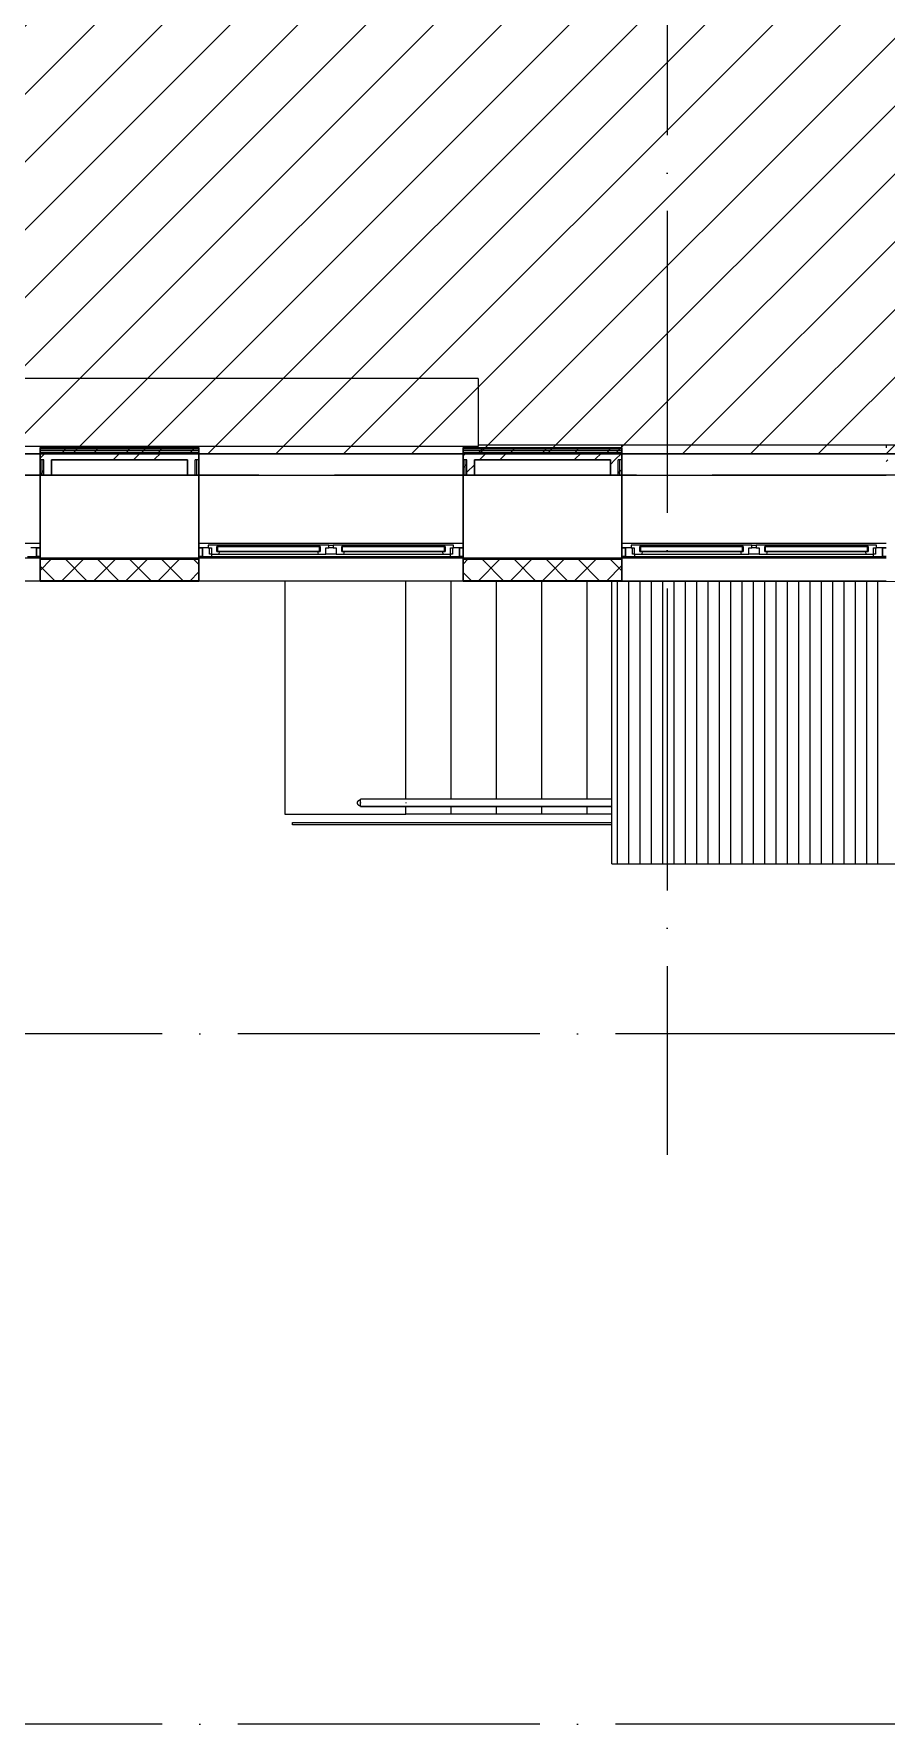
# Model space of a CAD drawing. Header units: millimetres. Extents: x -259809 to 472825, y -397243 to 31861.
# Drawn here: x -44798 to -39156, y -345502 to -334311 of the extents above; entities that cross this region are included whole.
import ezdxf

# ---------------------------------------------------------------- set-up
doc = ezdxf.new("R2010")
doc.units = ezdxf.units.MM
doc.linetypes.add('ADSK_Линия сетки', pattern=[25, 20, -2.5, 0, -2.5])
for name, color, linetype, lineweight in [('_ Окна', 252, 'Continuous', 30), ('Витраж', 252, 'Continuous', 9), ('Крыша', 252, 'Continuous', 9), ('Крыша штриховка', 252, 'Continuous', 9), ('Лестницы', 252, 'Continuous', 9), ('лс', 5, 'Continuous', 30), ('Ограждение', 252, 'Continuous', 9), ('Окна', 252, 'Continuous', 9), ('Оси', 252, 'Continuous', 9), ('Стены внутренние', 252, 'Continuous', 18), ('Стены наружные', 252, 'Continuous', 18), ('Стены штриховка', 7, 'Continuous', 9)]:
    doc.layers.add(name, color=color, linetype=linetype, lineweight=lineweight)

# ---------------------------------------------------------------- blocks, each defined once
blk = doc.blocks.new('1 этаж')
at = {"layer": '_ Окна', "color": 251, "lineweight": 18, "true_color": 0x636466}
for p, q in [((-44840, 14915), (-44781, 14915)), ((-44781, 14973), (-44819, 14973)), ((-44781, 14915), (-44781, 14973)), ((-43643, 14973), (-43681, 14973)), ((-43681, 14973), (-43681, 14915)), ((-43681, 14915), (-43621, 14915)), ((-43587, 14990), (-43643, 14990)), ((-43643, 14990), (-43643, 14973)), ((-43643, 14973), (-43623, 14973)), ((-43635, 14932), (-43635, 14973)), ((-43623, 14932), (-43635, 14932)), ((-43623, 14973), (-43623, 14932)), ((-43623, 14932), (-43572, 14932)), ((-43621, 14915), (-43617, 14932)), ((-43586, 14989), (-43587, 14990)), ((-43585, 14990), (-43586, 14989)), ((-43586, 14949), (-43586, 14981)), ((-43586, 14981), (-43568, 14981)), ((-43568, 14949), (-43586, 14949)), ((-43570, 14990), (-43585, 14990)), ((-43572, 14932), (-43568, 14949)), ((-43568, 14981), (-43570, 14990)), ((-42918, 14990), (-42921, 14981)), ((-42921, 14981), (-42903, 14981)), ((-42903, 14949), (-42921, 14949)), ((-42921, 14949), (-42916, 14932)), ((-42904, 14990), (-42918, 14990)), ((-42916, 14932), (-42866, 14932)), ((-42903, 14989), (-42904, 14990)), ((-42902, 14990), (-42903, 14989)), ((-42903, 14981), (-42903, 14949)), ((-42846, 14990), (-42902, 14990)), ((-42866, 14932), (-42866, 14973)), ((-42866, 14973), (-42846, 14973)), ((-42846, 14973), (-42846, 14990)), ((-42760, 14990), (-42816, 14990)), ((-42816, 14990), (-42816, 14973)), ((-42816, 14973), (-42796, 14973)), ((-42796, 14973), (-42796, 14932)), ((-42796, 14932), (-42745, 14932)), ((-42759, 14989), (-42760, 14990)), ((-42758, 14990), (-42759, 14989)), ((-42759, 14949), (-42759, 14981)), ((-42759, 14981), (-42741, 14981)), ((-42741, 14949), (-42759, 14949)), ((-42743, 14990), (-42758, 14990)), ((-42745, 14932), (-42741, 14949)), ((-42741, 14981), (-42743, 14990)), ((-42091, 14990), (-42094, 14981)), ((-42094, 14981), (-42076, 14981)), ((-42076, 14949), (-42094, 14949)), ((-42094, 14949), (-42089, 14932)), ((-42077, 14990), (-42091, 14990)), ((-42089, 14932), (-42039, 14932)), ((-42076, 14989), (-42077, 14990)), ((-42075, 14990), (-42076, 14989)), ((-42076, 14981), (-42076, 14949)), ((-42019, 14990), (-42075, 14990)), ((-42045, 14932), (-42040, 14915)), ((-42040, 14915), (-41981, 14915)), ((-42039, 14932), (-42039, 14973)), ((-42039, 14973), (-42019, 14973)), ((-42027, 14932), (-42039, 14932)), ((-42027, 14973), (-42027, 14932)), ((-42019, 14973), (-42019, 14990)), ((-41981, 14973), (-42019, 14973)), ((-41981, 14915), (-41981, 14973)), ((-40843, 14973), (-40881, 14973)), ((-40881, 14973), (-40881, 14915)), ((-40881, 14915), (-40821, 14915)), ((-40787, 14990), (-40843, 14990)), ((-40843, 14990), (-40843, 14973)), ((-40843, 14973), (-40823, 14973)), ((-40835, 14932), (-40835, 14973)), ((-40823, 14932), (-40835, 14932)), ((-40823, 14973), (-40823, 14932)), ((-40823, 14932), (-40772, 14932)), ((-40821, 14915), (-40817, 14932)), ((-40786, 14989), (-40787, 14990)), ((-40785, 14990), (-40786, 14989)), ((-40786, 14949), (-40786, 14981)), ((-40786, 14981), (-40768, 14981)), ((-40768, 14949), (-40786, 14949)), ((-40770, 14990), (-40785, 14990)), ((-40772, 14932), (-40768, 14949)), ((-40768, 14981), (-40770, 14990)), ((-40118, 14990), (-40121, 14981)), ((-40121, 14981), (-40103, 14981)), ((-40103, 14949), (-40121, 14949)), ((-40121, 14949), (-40116, 14932)), ((-40104, 14990), (-40118, 14990)), ((-40116, 14932), (-40066, 14932)), ((-40103, 14989), (-40104, 14990)), ((-40102, 14990), (-40103, 14989)), ((-40103, 14981), (-40103, 14949)), ((-40046, 14990), (-40102, 14990)), ((-40066, 14932), (-40066, 14973)), ((-40066, 14973), (-40046, 14973)), ((-40046, 14973), (-40046, 14990)), ((-39960, 14990), (-40016, 14990)), ((-40016, 14990), (-40016, 14973)), ((-40016, 14973), (-39996, 14973)), ((-39996, 14973), (-39996, 14932)), ((-39996, 14932), (-39945, 14932)), ((-39959, 14989), (-39960, 14990)), ((-39958, 14990), (-39959, 14989)), ((-39959, 14949), (-39959, 14981)), ((-39959, 14981), (-39941, 14981)), ((-39941, 14949), (-39959, 14949)), ((-39943, 14990), (-39958, 14990)), ((-39945, 14932), (-39941, 14949)), ((-39941, 14981), (-39943, 14990)), ((-39291, 14990), (-39294, 14981)), ((-39294, 14981), (-39276, 14981)), ((-39276, 14949), (-39294, 14949)), ((-39294, 14949), (-39289, 14932)), ((-39277, 14990), (-39291, 14990)), ((-39289, 14932), (-39239, 14932)), ((-39276, 14989), (-39277, 14990)), ((-39275, 14990), (-39276, 14989)), ((-39276, 14981), (-39276, 14949)), ((-39219, 14990), (-39275, 14990)), ((-39245, 14932), (-39240, 14915)), ((-39240, 14915), (-39181, 14915)), ((-39239, 14932), (-39239, 14973)), ((-39239, 14973), (-39219, 14973)), ((-39227, 14932), (-39239, 14932)), ((-39227, 14973), (-39227, 14932)), ((-39219, 14973), (-39219, 14990)), ((-39181, 14973), (-39219, 14973)), ((-39181, 14915), (-39181, 14973))]:
    blk.add_line(p, q, dxfattribs=at)
at = {"layer": '_ Окна', "color": 251, "true_color": 0x636466}
for p, q in [((-44756, 14973), (-44781, 14973)), ((-44781, 14973), (-44781, 14915)), ((-44781, 14915), (-44756, 14915)), ((-43681, 14973), (-43706, 14973)), ((-43706, 14915), (-43681, 14915)), ((-43681, 14915), (-43681, 14973)), ((-43583, 14981), (-43586, 14981)), ((-43586, 14981), (-43586, 14949)), ((-43586, 14949), (-43583, 14949)), ((-42906, 14981), (-43583, 14981)), ((-43583, 14981), (-43583, 14949)), ((-43583, 14949), (-43583, 14981)), ((-43583, 14949), (-42906, 14949)), ((-42906, 14949), (-42906, 14981)), ((-42906, 14981), (-42906, 14949)), ((-42903, 14981), (-42906, 14981)), ((-42906, 14949), (-42903, 14949)), ((-42903, 14949), (-42903, 14981)), ((-42756, 14981), (-42759, 14981)), ((-42759, 14981), (-42759, 14949)), ((-42759, 14949), (-42756, 14949)), ((-42079, 14981), (-42756, 14981)), ((-42756, 14981), (-42756, 14949)), ((-42756, 14949), (-42756, 14981)), ((-42756, 14949), (-42079, 14949)), ((-42079, 14949), (-42079, 14981)), ((-42079, 14981), (-42079, 14949)), ((-42076, 14981), (-42079, 14981)), ((-42079, 14949), (-42076, 14949)), ((-42076, 14949), (-42076, 14981)), ((-41956, 14973), (-41981, 14973)), ((-41981, 14973), (-41981, 14915)), ((-41981, 14915), (-41956, 14915)), ((-40881, 14973), (-40906, 14973)), ((-40906, 14915), (-40881, 14915)), ((-40881, 14915), (-40881, 14973)), ((-40783, 14981), (-40786, 14981)), ((-40786, 14981), (-40786, 14949)), ((-40786, 14949), (-40783, 14949)), ((-40106, 14981), (-40783, 14981)), ((-40783, 14981), (-40783, 14949)), ((-40783, 14949), (-40783, 14981)), ((-40783, 14949), (-40106, 14949)), ((-40106, 14949), (-40106, 14981)), ((-40106, 14981), (-40106, 14949)), ((-40103, 14981), (-40106, 14981)), ((-40106, 14949), (-40103, 14949)), ((-40103, 14949), (-40103, 14981)), ((-39956, 14981), (-39959, 14981)), ((-39959, 14981), (-39959, 14949)), ((-39959, 14949), (-39956, 14949)), ((-39279, 14981), (-39956, 14981)), ((-39956, 14981), (-39956, 14949)), ((-39956, 14949), (-39956, 14981)), ((-39956, 14949), (-39279, 14949)), ((-39279, 14949), (-39279, 14981)), ((-39279, 14981), (-39279, 14949)), ((-39276, 14981), (-39279, 14981)), ((-39279, 14949), (-39276, 14949)), ((-39276, 14949), (-39276, 14981)), ((-39156, 14973), (-39181, 14973)), ((-39181, 14973), (-39181, 14915)), ((-39181, 14915), (-39156, 14915))]:
    blk.add_line(p, q, dxfattribs=at)
at = {"layer": 'Витраж', "color": 251, "true_color": 0x636466}
for p, q in [((-43086, 13140), (-43086, 13155)), ((-43086, 13155), (-43003, 13155)), ((-43003, 13140), (-43086, 13140)), ((-43003, 13155), (-42903, 13155)), ((-42903, 13140), (-43003, 13140)), ((-42903, 13155), (-42803, 13155)), ((-42803, 13140), (-42903, 13140)), ((-42803, 13155), (-42703, 13155)), ((-42703, 13140), (-42803, 13140)), ((-42703, 13155), (-42603, 13155)), ((-42603, 13140), (-42703, 13140)), ((-42603, 13155), (-42503, 13155)), ((-42503, 13140), (-42603, 13140)), ((-42503, 13155), (-42403, 13155)), ((-42403, 13140), (-42503, 13140)), ((-42403, 13155), (-42303, 13155)), ((-42303, 13140), (-42403, 13140)), ((-42303, 13155), (-42203, 13155)), ((-42203, 13140), (-42303, 13140)), ((-42203, 13155), (-42103, 13155)), ((-42103, 13140), (-42203, 13140)), ((-42103, 13155), (-42003, 13155)), ((-42003, 13140), (-42103, 13140)), ((-42003, 13155), (-41903, 13155)), ((-41903, 13140), (-42003, 13140)), ((-41903, 13155), (-41803, 13155)), ((-41803, 13140), (-41903, 13140)), ((-41803, 13155), (-41703, 13155)), ((-41703, 13140), (-41803, 13140)), ((-41703, 13155), (-41603, 13155)), ((-41603, 13140), (-41703, 13140)), ((-41603, 13155), (-41503, 13155)), ((-41503, 13140), (-41603, 13140)), ((-41503, 13155), (-41403, 13155)), ((-41403, 13140), (-41503, 13140)), ((-41403, 13155), (-41303, 13155)), ((-41303, 13140), (-41403, 13140)), ((-41303, 13155), (-41203, 13155)), ((-41203, 13140), (-41303, 13140)), ((-41203, 13155), (-41103, 13155)), ((-41103, 13140), (-41203, 13140)), ((-41103, 13155), (-41003, 13155)), ((-41003, 13140), (-41103, 13140)), ((-41003, 13155), (-40971, 13155)), ((-40971, 13140), (-41003, 13140))]:
    blk.add_line(p, q, dxfattribs=at)
at = {"layer": 'Крыша', "color": 251, "true_color": 0x636466}
for p, q in [((-40971, 14750), (-37171, 14753)), ((-40971, 12880), (-40971, 14750)), ((-40971, 12880), (-37171, 12880))]:
    blk.add_line(p, q, dxfattribs=at)
at = {"layer": 'Крыша штриховка', "color": 251, "linetype": 'Continuous', "true_color": 0x636466}
for p, q in [((-40935, 12880), (-40935, 14750)), ((-40860, 12880), (-40860, 14750)), ((-40785, 12880), (-40785, 14750)), ((-40710, 12880), (-40710, 14750)), ((-40635, 12880), (-40635, 14750)), ((-40560, 12880), (-40560, 14751)), ((-40485, 12880), (-40485, 14751)), ((-40410, 12880), (-40410, 14751)), ((-40335, 12880), (-40335, 14751)), ((-40260, 12880), (-40260, 14751)), ((-40185, 12880), (-40185, 14751)), ((-40110, 12880), (-40110, 14751)), ((-40035, 12880), (-40035, 14751)), ((-39960, 12880), (-39960, 14751)), ((-39885, 12880), (-39885, 14751)), ((-39810, 12880), (-39810, 14751)), ((-39735, 12880), (-39735, 14751)), ((-39660, 12880), (-39660, 14751)), ((-39585, 12880), (-39585, 14751)), ((-39510, 12880), (-39510, 14751)), ((-39435, 12880), (-39435, 14751)), ((-39360, 12880), (-39360, 14751)), ((-39285, 12880), (-39285, 14751)), ((-39210, 12880), (-39210, 14751))]:
    blk.add_line(p, q, dxfattribs=at)
at = {"layer": 'Лестницы', "color": 251, "true_color": 0x636466}
for p, q in [((-43136, 14753), (-43136, 13210)), ((-42336, 13310), (-42336, 14753)), ((-42336, 13310), (-42336, 14753)), ((-42036, 13310), (-42036, 14753)), ((-42036, 13310), (-42036, 14753)), ((-41736, 13310), (-41736, 14753)), ((-41736, 13310), (-41736, 14753)), ((-41436, 13310), (-41436, 14753)), ((-41436, 13310), (-41436, 14753)), ((-41136, 13310), (-41136, 14753)), ((-41136, 13310), (-41136, 14753)), ((-40836, 14750), (-40836, 14753)), ((-40836, 14750), (-40836, 14753)), ((-40536, 14751), (-40536, 14753)), ((-40536, 14751), (-40536, 14753)), ((-40236, 14751), (-40236, 14753)), ((-40236, 14751), (-40236, 14753)), ((-39936, 14751), (-39936, 14753)), ((-39936, 14751), (-39936, 14753)), ((-39636, 14751), (-39636, 14753)), ((-39636, 14751), (-39636, 14753)), ((-43136, 13210), (-42336, 13210)), ((-42336, 13210), (-42336, 13260)), ((-42336, 13210), (-42336, 13260)), ((-42036, 13210), (-42336, 13210)), ((-42036, 13210), (-42036, 13260)), ((-42036, 13210), (-42036, 13260)), ((-41736, 13210), (-42036, 13210)), ((-41736, 13210), (-41736, 13260)), ((-41736, 13210), (-41736, 13260)), ((-41436, 13210), (-41736, 13210)), ((-41436, 13210), (-41436, 13260)), ((-41436, 13210), (-41436, 13260)), ((-41136, 13210), (-41436, 13210)), ((-41136, 13210), (-41136, 13260)), ((-41136, 13210), (-41136, 13260)), ((-40971, 13210), (-41136, 13210))]:
    blk.add_line(p, q, dxfattribs=at)
at = {"layer": 'Ограждение', "color": 251, "true_color": 0x636466}
for p, q in [((-41856, 16095), (-46606, 16095)), ((-41856, 16095), (-41856, 15645)), ((-41856, 15645), (-46606, 15645)), ((-44756, 15645), (-44756, 15635)), ((-43706, 15635), (-43706, 15645)), ((-41956, 15645), (-41956, 15635)), ((-41856, 15655), (-36031, 15655)), ((-40906, 15635), (-40906, 15655)), ((-40906, 15655), (-39156, 15655)), ((-39156, 15655), (-39156, 15635)), ((-46506, 15455), (-44756, 15455)), ((-43706, 15455), (-41956, 15455)), ((-40906, 15455), (-39156, 15455)), ((-46506, 15005), (-44756, 15005)), ((-43706, 15005), (-41956, 15005)), ((-40906, 15005), (-39156, 15005)), ((-42343, 13310), (-42636, 13310)), ((-42636, 13260), (-42636, 13310)), ((-42336, 13310), (-42636, 13310)), ((-42636, 13287), (-42636, 13282)), ((-42636, 13260), (-42343, 13260)), ((-42336, 13260), (-42636, 13260)), ((-40971, 13310), (-42343, 13310)), ((-42343, 13260), (-40971, 13260)), ((-40971, 13310), (-42336, 13310)), ((-40971, 13260), (-42336, 13260))]:
    blk.add_line(p, q, dxfattribs=at)
at = {"layer": 'Ограждение', "color": 251, "true_color": 0x636466, "flags": 128}
for points in [[(-42656, 13285), (-42656, 13285), (-42656, 13286), (-42656, 13287), (-42656, 13288), (-42655, 13289), (-42655, 13289), (-42655, 13290), (-42655, 13291), (-42655, 13292), (-42654, 13292), (-42654, 13293), (-42654, 13294), (-42653, 13295), (-42653, 13295), (-42652, 13296), (-42652, 13297), (-42651, 13297), (-42651, 13298), (-42650, 13298), (-42650, 13299), (-42649, 13300), (-42649, 13300), (-42648, 13301), (-42647, 13301), (-42647, 13302), (-42646, 13302), (-42645, 13302), (-42645, 13303), (-42644, 13303), (-42643, 13303), (-42642, 13304), (-42642, 13304), (-42641, 13304), (-42640, 13304), (-42639, 13304), (-42638, 13305), (-42638, 13305), (-42637, 13305), (-42636, 13305), (-42636, 13305)], [(-42636, 13265), (-42637, 13265), (-42637, 13265), (-42638, 13265), (-42639, 13265), (-42640, 13265), (-42641, 13265), (-42641, 13265), (-42642, 13266), (-42643, 13266), (-42644, 13266), (-42644, 13267), (-42645, 13267), (-42646, 13267), (-42646, 13268), (-42647, 13268), (-42648, 13269), (-42648, 13269), (-42649, 13270), (-42650, 13270), (-42650, 13271), (-42651, 13271), (-42651, 13272), (-42652, 13273), (-42652, 13273), (-42653, 13274), (-42653, 13275), (-42653, 13275), (-42654, 13276), (-42654, 13277), (-42654, 13277), (-42655, 13278), (-42655, 13279), (-42655, 13280), (-42655, 13281), (-42656, 13281), (-42656, 13282), (-42656, 13283), (-42656, 13284), (-42656, 13284), (-42656, 13285)]]:
    blk.add_lwpolyline(points, dxfattribs=at)
at = {"layer": 'Ограждение', "color": 251, "true_color": 0x636466}
blk.add_open_spline([(-42336, 13287), (-42336, 13286), (-42336, 13285), (-42336, 13283), (-42336, 13283)], degree=3, dxfattribs=at)
at = {"layer": 'Окна', "color": 251, "true_color": 0x636466}
for p, q in [((-43621, 14915), (-42040, 14915)), ((-43585, 14990), (-43587, 14990)), ((-43572, 14932), (-42916, 14932)), ((-42918, 14990), (-43570, 14990)), ((-42902, 14990), (-42904, 14990)), ((-42796, 14932), (-42866, 14932)), ((-42846, 14990), (-42816, 14990)), ((-42816, 14973), (-42846, 14973)), ((-42758, 14990), (-42760, 14990)), ((-42745, 14932), (-42089, 14932)), ((-42091, 14990), (-42743, 14990)), ((-42075, 14990), (-42077, 14990)), ((-40821, 14915), (-39240, 14915)), ((-40785, 14990), (-40787, 14990)), ((-40772, 14932), (-40116, 14932)), ((-40118, 14990), (-40770, 14990)), ((-40102, 14990), (-40104, 14990)), ((-39996, 14932), (-40066, 14932)), ((-40046, 14990), (-40016, 14990)), ((-40016, 14973), (-40046, 14973)), ((-39958, 14990), (-39960, 14990)), ((-39945, 14932), (-39289, 14932)), ((-39291, 14990), (-39943, 14990)), ((-39275, 14990), (-39277, 14990))]:
    blk.add_line(p, q, dxfattribs=at)
at = {"layer": 'Оси', "color": 251, "linetype": 'ADSK_Линия сетки', "ltscale": 100, "true_color": 0x636466}
for p, q in [((-40606, 32205), (-40606, 10955)), ((-806, 15455), (-72528, 15455)), ((-26448, 11755), (-72528, 11755)), ((-26448, 7185), (-72528, 7185))]:
    blk.add_line(p, q, dxfattribs=at)
at = {"layer": 'Стены внутренние', "color": 251, "lineweight": 30, "true_color": 0x636466}
for p, q in [((-44756, 15455), (-44756, 14905)), ((-43781, 15455), (-44681, 15455)), ((-43706, 14905), (-43706, 15455)), ((-41956, 15455), (-41956, 14905)), ((-40981, 15455), (-41881, 15455)), ((-40906, 14905), (-40906, 15455)), ((-44756, 14905), (-43706, 14905)), ((-44756, 14895), (-44756, 14753)), ((-43706, 14753), (-43706, 14895)), ((-41956, 14905), (-40906, 14905)), ((-41956, 14895), (-41956, 14753)), ((-40906, 14753), (-40906, 14895)), ((-44756, 14753), (-43706, 14753)), ((-41956, 14753), (-40906, 14753))]:
    blk.add_line(p, q, dxfattribs=at)
at = {"layer": 'Стены внутренние', "color": 251, "true_color": 0x636466}
for p, q in [((-44756, 14905), (-46506, 14905)), ((-41956, 14905), (-43706, 14905)), ((-39156, 14905), (-40906, 14905)), ((-44756, 14753), (-46506, 14753)), ((-41956, 14753), (-43706, 14753)), ((-39156, 14753), (-40906, 14753))]:
    blk.add_line(p, q, dxfattribs=at)
at = {"layer": 'Стены внутренние', "color": 251, "linetype": 'Continuous', "lineweight": 9, "true_color": 0x636466}
for p, q in [((-44754, 14893), (-44756, 14890)), ((-44754, 14825), (-44685, 14895)), ((-44612, 14755), (-44472, 14895)), ((-44447, 14755), (-44587, 14895)), ((-44400, 14755), (-44260, 14895)), ((-44235, 14755), (-44375, 14895)), ((-44188, 14755), (-44048, 14895)), ((-44022, 14755), (-44162, 14895)), ((-43976, 14755), (-43836, 14895)), ((-43810, 14755), (-43950, 14895)), ((-43708, 14864), (-43738, 14895)), ((-41954, 14868), (-41927, 14895)), ((-41855, 14755), (-41715, 14895)), ((-41689, 14755), (-41829, 14895)), ((-41643, 14755), (-41503, 14895)), ((-41477, 14755), (-41617, 14895)), ((-41430, 14755), (-41290, 14895)), ((-41265, 14755), (-41405, 14895)), ((-41218, 14755), (-41078, 14895)), ((-41053, 14755), (-41193, 14895)), ((-40908, 14822), (-40980, 14895)), ((-44659, 14755), (-44754, 14850)), ((-43764, 14755), (-43708, 14811)), ((-43706, 14879), (-43708, 14876)), ((-41954, 14801), (-41956, 14804)), ((-41901, 14755), (-41954, 14807)), ((-41006, 14755), (-40908, 14853)), ((-44716, 14755), (-44717, 14753)), ((-43895, 14755), (-43896, 14753)), ((-41457, 14753), (-41458, 14755)), ((-41079, 14755), (-41081, 14753))]:
    blk.add_line(p, q, dxfattribs=at)
at = {"layer": 'Стены наружные', "color": 251, "lineweight": 30, "true_color": 0x636466}
for p, q in [((-43706, 15635), (-44756, 15635)), ((-44756, 15635), (-44756, 15455)), ((-43706, 15455), (-43706, 15635)), ((-40906, 15635), (-41956, 15635)), ((-41956, 15635), (-41956, 15455)), ((-40906, 15455), (-40906, 15635)), ((-44756, 15455), (-44681, 15455)), ((-44681, 15555), (-43781, 15555)), ((-44681, 15455), (-44681, 15555)), ((-43781, 15555), (-43781, 15455)), ((-43781, 15455), (-43706, 15455)), ((-41956, 15455), (-41881, 15455)), ((-41881, 15555), (-40981, 15555)), ((-41881, 15455), (-41881, 15555)), ((-40981, 15555), (-40981, 15455)), ((-40981, 15455), (-40906, 15455)), ((-44756, 14905), (-44756, 14895)), ((-43706, 14895), (-43706, 14905)), ((-41956, 14905), (-41956, 14895)), ((-40906, 14895), (-40906, 14905))]:
    blk.add_line(p, q, dxfattribs=at)
at = {"layer": 'Стены наружные', "color": 251, "linetype": 'Continuous', "lineweight": 9, "true_color": 0x636466}
for p, q in [((-44756, 15566), (-44718, 15605)), ((-44611, 15605), (-44598, 15617)), ((-44598, 15617), (-44586, 15630)), ((-44586, 15630), (-44581, 15635)), ((-44399, 15605), (-44386, 15617)), ((-44386, 15617), (-44374, 15630)), ((-44274, 15555), (-44224, 15605)), ((-44187, 15605), (-44174, 15617)), ((-44174, 15617), (-44162, 15630)), ((-44162, 15630), (-44157, 15635)), ((-44139, 15555), (-44089, 15605)), ((-44004, 15555), (-43954, 15605)), ((-43975, 15605), (-43962, 15617)), ((-43962, 15617), (-43950, 15630)), ((-43762, 15605), (-43750, 15617)), ((-43750, 15617), (-43737, 15630)), ((-43737, 15630), (-43732, 15635)), ((-41956, 15583), (-41934, 15605)), ((-41853, 15605), (-41841, 15617)), ((-41849, 15555), (-41799, 15605)), ((-41841, 15617), (-41828, 15630)), ((-41714, 15555), (-41664, 15605)), ((-41641, 15605), (-41629, 15617)), ((-41629, 15617), (-41616, 15630)), ((-41616, 15630), (-41611, 15635)), ((-41429, 15605), (-41417, 15617)), ((-41417, 15617), (-41404, 15630)), ((-41221, 15555), (-41171, 15605)), ((-41217, 15605), (-41204, 15617)), ((-41204, 15617), (-41192, 15630)), ((-41192, 15630), (-41187, 15635)), ((-41086, 15555), (-41036, 15605)), ((-41005, 15605), (-40992, 15617)), ((-40992, 15617), (-40980, 15630)), ((-40951, 15555), (-40906, 15600)), ((-44756, 15460), (-44743, 15472)), ((-44743, 15472), (-44731, 15485)), ((-41956, 15502), (-41943, 15515)), ((-41943, 15515), (-41931, 15527)), ((-41931, 15473), (-41881, 15523)), ((-40981, 15525), (-40951, 15555)), ((-40931, 15466), (-40918, 15479)), ((-40918, 15479), (-40906, 15491)), ((-39156, 15544), (-39146, 15555))]:
    blk.add_line(p, q, dxfattribs=at)
at = {"layer": 'Стены штриховка', "color": 251, "true_color": 0x636466}
for p, q in [((-44756, 15630), (-43706, 15630)), ((-43706, 15617), (-44756, 15617)), ((-43706, 15605), (-44756, 15605)), ((-41956, 15630), (-40906, 15630)), ((-40906, 15617), (-41956, 15617)), ((-40906, 15605), (-41956, 15605)), ((-44731, 15555), (-44756, 15555)), ((-44743, 15455), (-44743, 15555)), ((-44731, 15455), (-44731, 15555)), ((-43731, 15455), (-43731, 15555)), ((-43706, 15555), (-43731, 15555)), ((-43718, 15455), (-43718, 15555)), ((-41931, 15555), (-41956, 15555)), ((-41943, 15455), (-41943, 15555)), ((-41931, 15455), (-41931, 15555)), ((-40931, 15455), (-40931, 15555)), ((-40906, 15555), (-40931, 15555)), ((-40918, 15455), (-40918, 15555)), ((-43706, 14895), (-44756, 14895)), ((-44754, 14755), (-44754, 14895)), ((-43708, 14895), (-43708, 14755)), ((-40906, 14895), (-41956, 14895)), ((-41954, 14755), (-41954, 14895)), ((-40908, 14895), (-40908, 14755)), ((-43708, 14755), (-44754, 14755)), ((-40908, 14755), (-41954, 14755))]:
    blk.add_line(p, q, dxfattribs=at)

msp = doc.modelspace()

# ---------------------------------------------------------------- hatches: boundary and pattern name
at = {"layer": 'лс', "lineweight": 5}
h = msp.add_hatch(dxfattribs=at)
h.set_pattern_fill('ANSI31', color=3, scale=100)
h.set_pattern_definition([(45, (-39913.94, 14176.16), (-224.5064, 224.5064), [])])
h.paths.add_polyline_path([(-35214, -333450), (-37353, -333450), (-37353, -331868), (-52807, -331868), (-52807, -337092), (-35910, -337092), (-35910, -335695), (-35214, -335695)])
edge = h.paths.add_edge_path(flags=16)
edge.add_ellipse((-51525, -332460), major_axis=(912, 0), ratio=0.29514, start_angle=0, end_angle=360)
h.paths.add_polyline_path([(-52003, -332732), (-51075, -332732), (-51075, -332223), (-52003, -332223)], flags=24)

# ---------------------------------------------------------------- linework, layer by layer
at = {"layer": 'лс', "color": 3, "lineweight": 30}
msp.add_lwpolyline([(-52807, -337092), (-52807, -331868), (-37353, -331868), (-37353, -333450), (-35214, -333450), (-35214, -335695), (-35910, -335695), (-35910, -337092)], close=True, dxfattribs=at)

# ---------------------------------------------------------------- block references
msp.add_blockref('1 этаж', (0, -352687))

doc.saveas('drawing.dxf')
